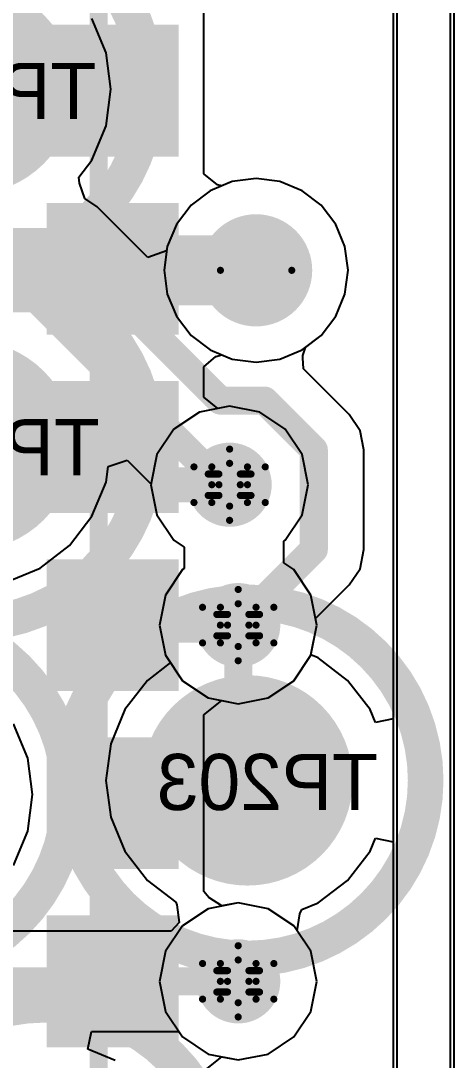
# Model space of a CAD drawing. Header units: millimetres. Extents: x 5 to 399, y 5 to 287.
# Drawn here: x 241.65 to 244.74, y 151.35 to 158.76 of the extents above; entities that cross this region are included whole.
import ezdxf

# ---------------------------------------------------------------- set-up
doc = ezdxf.new("R2010")
doc.units = ezdxf.units.MM
for name, color, linetype in [('BottomLayer', 5, 'Continuous'), ('BottomOverlay', 54, 'Continuous'), ('BottomPaste', 16, 'Continuous'), ('BottomSolder', 6, 'Continuous'), ('DrillDrawing', 1, 'Continuous'), ('DrillGuide', 244, 'Continuous'), ('MidLayer1', 16, 'Continuous'), ('MidLayer2', 76, 'Continuous'), ('MultiLayer', 9, 'Continuous'), ('TopLayer', 1, 'Continuous'), ('TopOverlay', 2, 'Continuous'), ('TopPaste', 8, 'Continuous'), ('TopSolder', 216, 'Continuous'), ('ViaHoleLayer', 16, 'Continuous')]:
    doc.layers.add(name, color=color, linetype=linetype)

# ---------------------------------------------------------------- blocks, each defined once
blk = doc.blocks.new('TP1_5MM_B_2')
at = {"layer": 'BottomLayer', "const_width": 0.75}
blk.add_lwpolyline([(-0.375, 0, 1), (0.375, 0, 1)], format="xyb", close=True, dxfattribs=at)
at = {"layer": 'BottomOverlay'}
for points, const_width in [([(1.27, 0, 1), (-1.27, 0, 1)], 0.254), ([(-1.3335, 0, 1), (-1.2065, 0, 1)], 0.127), ([(1.2065, 0, 1), (1.3335, 0, 1)], 0.127)]:
    blk.add_lwpolyline(points, format="xyb", close=True, dxfattribs=dict(at, const_width=const_width))
at = {"layer": 'BottomPaste', "const_width": 0.75}
blk.add_lwpolyline([(-0.375, 0, 1), (0.375, 0, 1)], format="xyb", close=True, dxfattribs=at)
at = {"layer": 'BottomSolder', "const_width": 0.75}
blk.add_lwpolyline([(-0.375, 0, 1), (0.375, 0, 1)], format="xyb", close=True, dxfattribs=at)
blk = doc.blocks.new('TP1_5MM_B_160')
at = {"layer": 'BottomLayer', "const_width": 0.75}
blk.add_lwpolyline([(-0.375, 0, 1), (0.375, 0, 1)], format="xyb", close=True, dxfattribs=at)
at = {"layer": 'BottomOverlay'}
for points, const_width in [([(1.27, 0, 1), (-1.27, 0, 1)], 0.254), ([(-1.3335, 0, 1), (-1.2065, 0, 1)], 0.127), ([(1.2065, 0, 1), (1.3335, 0, 1)], 0.127)]:
    blk.add_lwpolyline(points, format="xyb", close=True, dxfattribs=dict(at, const_width=const_width))
at = {"layer": 'BottomPaste', "const_width": 0.75}
blk.add_lwpolyline([(-0.375, 0, 1), (0.375, 0, 1)], format="xyb", close=True, dxfattribs=at)
at = {"layer": 'BottomSolder', "const_width": 0.75}
blk.add_lwpolyline([(-0.375, 0, 1), (0.375, 0, 1)], format="xyb", close=True, dxfattribs=at)
blk = doc.blocks.new('TP1_5MM_B_165')
at = {"layer": 'BottomLayer', "const_width": 0.75}
blk.add_lwpolyline([(-0.375, 0, 1), (0.375, 0, 1)], format="xyb", close=True, dxfattribs=at)
at = {"layer": 'BottomOverlay'}
for points, const_width in [([(1.27, 0, 1), (-1.27, 0, 1)], 0.254), ([(-1.3335, 0, 1), (-1.2065, 0, 1)], 0.127), ([(1.2065, 0, 1), (1.3335, 0, 1)], 0.127)]:
    blk.add_lwpolyline(points, format="xyb", close=True, dxfattribs=dict(at, const_width=const_width))
at = {"layer": 'BottomPaste', "const_width": 0.75}
blk.add_lwpolyline([(-0.375, 0, 1), (0.375, 0, 1)], format="xyb", close=True, dxfattribs=at)
at = {"layer": 'BottomSolder', "const_width": 0.75}
blk.add_lwpolyline([(-0.375, 0, 1), (0.375, 0, 1)], format="xyb", close=True, dxfattribs=at)
blk = doc.blocks.new('TP1_5MM_B_166')
at = {"layer": 'BottomLayer', "const_width": 0.75}
blk.add_lwpolyline([(-0.375, 0, 1), (0.375, 0, 1)], format="xyb", close=True, dxfattribs=at)
at = {"layer": 'BottomOverlay'}
for points, const_width in [([(1.27, 0, 1), (-1.27, 0, 1)], 0.254), ([(-1.3335, 0, 1), (-1.2065, 0, 1)], 0.127), ([(1.2065, 0, 1), (1.3335, 0, 1)], 0.127)]:
    blk.add_lwpolyline(points, format="xyb", close=True, dxfattribs=dict(at, const_width=const_width))
at = {"layer": 'BottomPaste', "const_width": 0.75}
blk.add_lwpolyline([(-0.375, 0, 1), (0.375, 0, 1)], format="xyb", close=True, dxfattribs=at)
at = {"layer": 'BottomSolder', "const_width": 0.75}
blk.add_lwpolyline([(-0.375, 0, 1), (0.375, 0, 1)], format="xyb", close=True, dxfattribs=at)
blk = doc.blocks.new('TP1_5MM_B_168')
at = {"layer": 'BottomLayer', "const_width": 0.75}
blk.add_lwpolyline([(-0.375, 0, 1), (0.375, 0, 1)], format="xyb", close=True, dxfattribs=at)
at = {"layer": 'BottomOverlay'}
for points, const_width in [([(1.27, 0, 1), (-1.27, 0, 1)], 0.254), ([(-1.3335, 0, 1), (-1.2065, 0, 1)], 0.127), ([(1.2065, 0, 1), (1.3335, 0, 1)], 0.127)]:
    blk.add_lwpolyline(points, format="xyb", close=True, dxfattribs=dict(at, const_width=const_width))
at = {"layer": 'BottomPaste', "const_width": 0.75}
blk.add_lwpolyline([(-0.375, 0, 1), (0.375, 0, 1)], format="xyb", close=True, dxfattribs=at)
at = {"layer": 'BottomSolder', "const_width": 0.75}
blk.add_lwpolyline([(-0.375, 0, 1), (0.375, 0, 1)], format="xyb", close=True, dxfattribs=at)
blk = doc.blocks.new('CON_SMD_50P_ERNI_154765_279')
at = {"layer": 'TopLayer'}
for points in [[(-0.87, 2.4), (-1.67, 2.4), (-0.87, 1.6), (-1.67, 1.6)], [(0.4, 2.4), (-0.4, 2.4), (0.4, 1.6), (-0.4, 1.6)], [(1.67, 2.4), (0.87, 2.4), (1.67, 1.6), (0.87, 1.6)], [(2.94, 2.4), (2.14, 2.4), (2.94, 1.6), (2.14, 1.6)], [(4.21, 2.4), (3.41, 2.4), (4.21, 1.6), (3.41, 1.6)], [(5.48, 2.4), (4.68, 2.4), (5.48, 1.6), (4.68, 1.6)]]:
    blk.add_solid(points, dxfattribs=at)
at = {"layer": 'TopOverlay', "const_width": 0.127}
for points in [[(-1.516, 2.1746, -0.414214), (-1.416, 2.2746)], [(-1.116, 2.2746, -0.414214), (-1.016, 2.1746)], [(-0.246, 2.1746, -0.414214), (-0.146, 2.2746)], [(0.154, 2.2746, -0.414214), (0.254, 2.1746)], [(1.024, 2.1746, -0.414214), (1.124, 2.2746)], [(1.424, 2.2746, -0.414214), (1.524, 2.1746)], [(2.294, 2.1746, -0.414214), (2.394, 2.2746)], [(2.694, 2.2746, -0.414214), (2.794, 2.1746)], [(3.564, 2.1746, -0.414214), (3.664, 2.2746)], [(3.964, 2.2746, -0.414214), (4.064, 2.1746)], [(4.834, 2.1746, -0.414214), (4.934, 2.2746)], [(5.234, 2.2746, -0.414214), (5.334, 2.1746)]]:
    blk.add_lwpolyline(points, format="xyb", dxfattribs=at)
for points in [[(-1.416, 2.2746), (-1.116, 2.2746)], [(-0.146, 2.2746), (0.154, 2.2746)], [(1.124, 2.2746), (1.424, 2.2746)], [(2.394, 2.2746), (2.694, 2.2746)], [(3.664, 2.2746), (3.964, 2.2746)], [(4.934, 2.2746), (5.234, 2.2746)], [(-1.516, 2.1746), (-1.516, 1.6619)], [(-1.016, 2.1746), (-1.016, 1.6619)], [(-0.246, 2.1746), (-0.246, 1.6619)], [(0.254, 2.1746), (0.254, 1.6619)], [(1.024, 2.1746), (1.024, 1.6619)], [(1.524, 2.1746), (1.524, 1.6619)], [(2.294, 2.1746), (2.294, 1.6619)], [(2.794, 2.1746), (2.794, 1.6619)], [(3.564, 2.1746), (3.564, 1.6619)], [(4.064, 2.1746), (4.064, 1.6619)], [(4.834, 2.1746), (4.834, 1.6619)], [(5.334, 2.1746), (5.334, 1.6619)], [(-8.5, 2.1), (17.1501, 2.1)], [(-1.516, 1.6619), (-1.516, 1.6135)], [(-1.016, 1.6619), (-1.016, 1.6135)], [(-0.246, 1.6619), (-0.246, 1.6135)], [(0.254, 1.6619), (0.254, 1.6135)], [(1.024, 1.6619), (1.024, 1.6135)], [(1.524, 1.6619), (1.524, 1.6135)], [(2.294, 1.6619), (2.294, 1.6135)], [(2.794, 1.6619), (2.794, 1.6135)], [(3.564, 1.6619), (3.564, 1.6135)], [(4.064, 1.6619), (4.064, 1.6135)], [(4.834, 1.6619), (4.834, 1.6135)], [(5.334, 1.6619), (5.334, 1.6135)], [(-1.516, 1.6135), (-1.016, 1.6135)], [(-0.246, 1.6135), (0.254, 1.6135)], [(1.024, 1.6135), (1.524, 1.6135)], [(2.294, 1.6135), (2.794, 1.6135)], [(3.564, 1.6135), (4.064, 1.6135)], [(4.834, 1.6135), (5.334, 1.6135)]]:
    blk.add_lwpolyline(points, dxfattribs=at)
at = {"layer": 'TopOverlay', "const_width": 0.0635}
for points in [[(-1.4477, 2.2746, 1), (-1.3842, 2.2746, 1)], [(-1.4478, 2.2746, 1), (-1.3843, 2.2746, 1)], [(-1.1477, 2.2746, 1), (-1.0842, 2.2746, 1)], [(-1.1477, 2.2746, 1), (-1.0842, 2.2746, 1)], [(-0.1777, 2.2746, 1), (-0.1142, 2.2746, 1)], [(-0.1778, 2.2746, 1), (-0.1143, 2.2746, 1)], [(0.1223, 2.2746, 1), (0.1858, 2.2746, 1)], [(0.1223, 2.2746, 1), (0.1858, 2.2746, 1)], [(1.0923, 2.2746, 1), (1.1558, 2.2746, 1)], [(1.0922, 2.2746, 1), (1.1557, 2.2746, 1)], [(1.3923, 2.2746, 1), (1.4558, 2.2746, 1)], [(1.3923, 2.2746, 1), (1.4558, 2.2746, 1)], [(2.3623, 2.2746, 1), (2.4258, 2.2746, 1)], [(2.3622, 2.2746, 1), (2.4257, 2.2746, 1)], [(2.6623, 2.2746, 1), (2.7258, 2.2746, 1)], [(2.6623, 2.2746, 1), (2.7258, 2.2746, 1)], [(3.6323, 2.2746, 1), (3.6958, 2.2746, 1)], [(3.6322, 2.2746, 1), (3.6957, 2.2746, 1)], [(3.9323, 2.2746, 1), (3.9958, 2.2746, 1)], [(3.9323, 2.2746, 1), (3.9958, 2.2746, 1)], [(4.9023, 2.2746, 1), (4.9658, 2.2746, 1)], [(4.9022, 2.2746, 1), (4.9657, 2.2746, 1)], [(5.2023, 2.2746, 1), (5.2658, 2.2746, 1)], [(5.2023, 2.2746, 1), (5.2658, 2.2746, 1)], [(-1.5478, 2.1746, 1), (-1.4843, 2.1746, 1)], [(-1.5478, 2.1746, 1), (-1.4843, 2.1746, 1)], [(-1.0477, 2.1746, 1), (-0.9842, 2.1746, 1)], [(-1.0477, 2.1746, 1), (-0.9842, 2.1746, 1)], [(-0.2778, 2.1746, 1), (-0.2143, 2.1746, 1)], [(-0.2778, 2.1746, 1), (-0.2143, 2.1746, 1)], [(0.2223, 2.1746, 1), (0.2857, 2.1746, 1)], [(0.2223, 2.1746, 1), (0.2857, 2.1746, 1)], [(0.9922, 2.1746, 1), (1.0557, 2.1746, 1)], [(0.9922, 2.1746, 1), (1.0557, 2.1746, 1)], [(1.4923, 2.1746, 1), (1.5557, 2.1746, 1)], [(1.4923, 2.1746, 1), (1.5557, 2.1746, 1)], [(2.2622, 2.1746, 1), (2.3257, 2.1746, 1)], [(2.2622, 2.1746, 1), (2.3257, 2.1746, 1)], [(2.7622, 2.1746, 1), (2.8258, 2.1746, 1)], [(2.7622, 2.1746, 1), (2.8258, 2.1746, 1)], [(3.5322, 2.1746, 1), (3.5957, 2.1746, 1)], [(3.5322, 2.1746, 1), (3.5957, 2.1746, 1)], [(4.0322, 2.1746, 1), (4.0957, 2.1746, 1)], [(4.0322, 2.1746, 1), (4.0957, 2.1746, 1)], [(4.8022, 2.1746, 1), (4.8657, 2.1746, 1)], [(4.8022, 2.1746, 1), (4.8657, 2.1746, 1)], [(5.3022, 2.1746, 1), (5.3657, 2.1746, 1)], [(5.3022, 2.1746, 1), (5.3657, 2.1746, 1)], [(-1.5478, 1.6619, 1), (-1.4843, 1.6619, 1)], [(-1.5478, 1.6619, 1), (-1.4843, 1.6619, 1)], [(-1.0477, 1.6619, 1), (-0.9842, 1.6619, 1)], [(-1.0477, 1.6619, 1), (-0.9842, 1.6619, 1)], [(-0.2778, 1.6619, 1), (-0.2143, 1.6619, 1)], [(-0.2778, 1.6619, 1), (-0.2143, 1.6619, 1)], [(0.2223, 1.6619, 1), (0.2857, 1.6619, 1)], [(0.2223, 1.6619, 1), (0.2857, 1.6619, 1)], [(0.9922, 1.6619, 1), (1.0557, 1.6619, 1)], [(0.9922, 1.6619, 1), (1.0557, 1.6619, 1)], [(1.4923, 1.6619, 1), (1.5557, 1.6619, 1)], [(1.4923, 1.6619, 1), (1.5557, 1.6619, 1)], [(2.2622, 1.6619, 1), (2.3257, 1.6619, 1)], [(2.2622, 1.6619, 1), (2.3257, 1.6619, 1)], [(2.7622, 1.6619, 1), (2.8258, 1.6619, 1)], [(2.7622, 1.6619, 1), (2.8258, 1.6619, 1)], [(3.5322, 1.6619, 1), (3.5957, 1.6619, 1)], [(3.5322, 1.6619, 1), (3.5957, 1.6619, 1)], [(4.0322, 1.6619, 1), (4.0957, 1.6619, 1)], [(4.0322, 1.6619, 1), (4.0957, 1.6619, 1)], [(4.8022, 1.6619, 1), (4.8657, 1.6619, 1)], [(4.8022, 1.6619, 1), (4.8657, 1.6619, 1)], [(5.3022, 1.6619, 1), (5.3657, 1.6619, 1)], [(5.3022, 1.6619, 1), (5.3657, 1.6619, 1)], [(-1.5478, 1.6135, 1), (-1.4843, 1.6135, 1)], [(-1.5478, 1.6135, 1), (-1.4843, 1.6135, 1)], [(-1.0477, 1.6135, 1), (-0.9842, 1.6135, 1)], [(-1.0477, 1.6135, 1), (-0.9842, 1.6135, 1)], [(-0.2778, 1.6135, 1), (-0.2143, 1.6135, 1)], [(-0.2778, 1.6135, 1), (-0.2143, 1.6135, 1)], [(0.2223, 1.6135, 1), (0.2857, 1.6135, 1)], [(0.2223, 1.6135, 1), (0.2857, 1.6135, 1)], [(0.9922, 1.6135, 1), (1.0557, 1.6135, 1)], [(0.9922, 1.6135, 1), (1.0557, 1.6135, 1)], [(1.4923, 1.6135, 1), (1.5557, 1.6135, 1)], [(1.4923, 1.6135, 1), (1.5557, 1.6135, 1)], [(2.2622, 1.6135, 1), (2.3257, 1.6135, 1)], [(2.2622, 1.6135, 1), (2.3257, 1.6135, 1)], [(2.7622, 1.6135, 1), (2.8258, 1.6135, 1)], [(2.7622, 1.6135, 1), (2.8258, 1.6135, 1)], [(3.5322, 1.6135, 1), (3.5957, 1.6135, 1)], [(3.5322, 1.6135, 1), (3.5957, 1.6135, 1)], [(4.0322, 1.6135, 1), (4.0957, 1.6135, 1)], [(4.0322, 1.6135, 1), (4.0957, 1.6135, 1)], [(4.8022, 1.6135, 1), (4.8657, 1.6135, 1)], [(4.8022, 1.6135, 1), (4.8657, 1.6135, 1)], [(5.3022, 1.6135, 1), (5.3657, 1.6135, 1)], [(5.3022, 1.6135, 1), (5.3657, 1.6135, 1)]]:
    blk.add_lwpolyline(points, format="xyb", close=True, dxfattribs=at)
at = {"layer": 'TopPaste'}
for points in [[(-0.87, 2.4), (-1.67, 2.4), (-0.87, 1.6), (-1.67, 1.6)], [(0.4, 2.4), (-0.4, 2.4), (0.4, 1.6), (-0.4, 1.6)], [(1.67, 2.4), (0.87, 2.4), (1.67, 1.6), (0.87, 1.6)], [(2.94, 2.4), (2.14, 2.4), (2.94, 1.6), (2.14, 1.6)], [(4.21, 2.4), (3.41, 2.4), (4.21, 1.6), (3.41, 1.6)], [(5.48, 2.4), (4.68, 2.4), (5.48, 1.6), (4.68, 1.6)]]:
    blk.add_solid(points, dxfattribs=at)
at = {"layer": 'TopSolder'}
for points in [[(-0.8, 2.47), (-1.74, 2.47), (-0.8, 1.53), (-1.74, 1.53)], [(0.47, 2.47), (-0.47, 2.47), (0.47, 1.53), (-0.47, 1.53)], [(1.74, 2.47), (0.8, 2.47), (1.74, 1.53), (0.8, 1.53)], [(3.01, 2.47), (2.07, 2.47), (3.01, 1.53), (2.07, 1.53)], [(4.28, 2.47), (3.34, 2.47), (4.28, 1.53), (3.34, 1.53)], [(5.55, 2.47), (4.61, 2.47), (5.55, 1.53), (4.61, 1.53)]]:
    blk.add_solid(points, dxfattribs=at)

msp = doc.modelspace()

# ---------------------------------------------------------------- linework, layer by layer
at = {"layer": 'BottomLayer'}
for p, q in [((244.7124, 149.1176), (244.7124, 169.6669)), ((244.3045, 169.5764), (244.3046, 153.7862)), ((242.2593, 158.5366), (242.1585, 158.7799)), ((242.2936, 158.2756), (242.2593, 158.5366)), ((242.2593, 158.0145), (242.2936, 158.2756)), ((242.1585, 157.7713), (242.2593, 158.0145)), ((242.0639, 157.6479), (242.1585, 157.7713)), ((242.0688, 157.6069), (242.0639, 157.6479)), ((243.3278, 157.6404), (243.1581, 157.6181)), ((243.4975, 157.6181), (243.3278, 157.6404)), ((242.1078, 157.4966), (242.0688, 157.6069)), ((243.1581, 157.6181), (243, 157.5526)), ((243.6556, 157.5526), (243.4975, 157.6181)), ((242.1955, 157.4379), (242.1078, 157.4966)), ((243, 157.5526), (242.8642, 157.4484)), ((243.7914, 157.4484), (243.6556, 157.5526)), ((242.5563, 157.0772), (242.1955, 157.4379)), ((242.8642, 157.4484), (242.76, 157.3126)), ((243.8956, 157.3126), (243.7914, 157.4484)), ((242.76, 157.3126), (242.6945, 157.1545)), ((243.9611, 157.1545), (243.8956, 157.3126)), ((242.6904, 157.1227), (242.5563, 157.0772)), ((242.6945, 157.1545), (242.6904, 157.1227)), ((243.9834, 156.9848), (243.9611, 157.1545)), ((243.9611, 156.8151), (243.9834, 156.9848)), ((243.8956, 156.657), (243.9611, 156.8151)), ((243.7914, 156.5212), (243.8956, 156.657)), ((243.6792, 156.4351), (243.7914, 156.5212)), ((243.6597, 156.3597), (243.6613, 156.3774)), ((243.6613, 156.3774), (243.6792, 156.4351)), ((243.6651, 156.2835), (243.6597, 156.3597)), ((243.9915, 155.9571), (243.6651, 156.2835)), ((244.0689, 155.8413), (243.9915, 155.9571)), ((244.0961, 155.7047), (244.0689, 155.8413)), ((244.0961, 154.994), (244.0961, 155.7047)), ((242.2593, 155.4745), (242.274, 155.5863)), ((242.274, 155.5863), (242.4081, 155.6319)), ((242.4081, 155.6319), (242.5793, 155.4606)), ((242.1585, 155.2313), (242.2593, 155.4745)), ((242.5793, 155.4606), (242.5784, 155.4562)), ((242.5784, 155.4562), (242.6211, 155.2416)), ((241.9982, 155.0224), (242.1585, 155.2313)), ((242.6211, 155.2416), (242.7427, 155.0597)), ((242.7427, 155.0597), (242.8146, 155.0116)), ((241.7893, 154.8621), (241.9982, 155.0224)), ((242.8146, 155.0116), (242.8146, 154.8589)), ((244.0689, 154.8574), (244.0961, 154.994)), ((241.546, 154.7613), (241.7893, 154.8621)), ((242.8039, 154.8517), (242.6823, 154.6698)), ((242.8146, 154.8589), (242.8039, 154.8517)), ((243.9915, 154.7417), (244.0689, 154.8574)), ((243.7519, 154.502), (243.9915, 154.7417)), ((242.6823, 154.6698), (242.6396, 154.4552)), ((242.6396, 154.4552), (242.6823, 154.2406)), ((243.7189, 154.2429), (243.7612, 154.4552)), ((243.7612, 154.4552), (243.7519, 154.502)), ((242.6823, 154.2406), (242.7177, 154.1876)), ((243.7705, 154.2215), (243.7189, 154.2429)), ((242.7177, 154.1876), (242.553, 154.0612)), ((243.9794, 154.0612), (243.7705, 154.2215)), ((242.553, 154.0612), (242.3927, 153.8523)), ((244.1397, 153.8523), (243.9794, 154.0612)), ((242.3927, 153.8523), (242.2919, 153.609)), ((244.1775, 153.7609), (244.1397, 153.8523)), ((244.3046, 153.7862), (244.1775, 153.7609)), ((241.7005, 153.5074), (241.5997, 153.7507)), ((242.2919, 153.609), (242.2576, 153.348)), ((241.7348, 153.2464), (241.7005, 153.5074)), ((242.2576, 153.348), (242.2919, 153.0869)), ((241.7005, 152.9853), (241.7348, 153.2464)), ((242.2919, 153.0869), (242.3927, 152.8437)), ((241.5997, 152.7421), (241.7005, 152.9853)), ((244.1397, 152.8437), (244.1775, 152.9351)), ((244.1775, 152.9351), (244.3046, 152.9098)), ((244.3046, 152.9098), (244.3046, 149.6914)), ((242.3927, 152.8437), (242.553, 152.6348)), ((243.9794, 152.6348), (244.1397, 152.8437)), ((242.553, 152.6348), (242.7551, 152.4797)), ((243.7705, 152.4745), (243.9794, 152.6348)), ((242.7551, 152.4797), (242.7638, 152.4599)), ((242.7638, 152.4599), (242.7798, 152.3357)), ((243.6541, 152.4263), (243.7705, 152.4745)), ((243.6213, 152.2752), (243.6397, 152.3974)), ((243.6397, 152.3974), (243.6541, 152.4263)), ((242.7798, 152.3357), (242.7223, 152.2721)), ((242.7223, 152.2721), (241.3075, 152.2721)), ((243.7185, 152.1298), (243.6213, 152.2752)), ((243.7612, 151.9152), (243.7185, 152.1298)), ((243.7185, 151.7006), (243.7612, 151.9152)), ((243.5969, 151.5187), (243.7185, 151.7006)), ((242.1295, 151.4313), (242.1547, 151.5583)), ((242.1547, 151.5583), (242.7774, 151.5583)), ((242.7774, 151.5583), (242.8039, 151.5187)), ((242.8039, 151.5187), (242.9858, 151.3971)), ((243.415, 151.3971), (243.5969, 151.5187)), ((242.3227, 151.3513), (242.1295, 151.4313)), ((242.9858, 151.3971), (243.2004, 151.3544)), ((243.2004, 151.3544), (243.415, 151.3971))]:
    msp.add_line(p, q, dxfattribs=at)
for points, const_width in [([(243.1278, 156.9848, 1), (243.5278, 156.9848, 1)], 0.4), ([(241.8932, 157.1856, 1), (241.9932, 157.1856, 1)], 0.1), ([(241.8932, 157.1856, 1), (241.9932, 157.1856, 1)], 0.1), ([(241.709, 156.7856, 1), (241.809, 156.7856, 1)], 0.1), ([(241.709, 156.7856, 1), (241.809, 156.7856, 1)], 0.1), ([(243.0226, 156.0562, 1), (243.1226, 156.0562, 1)], 0.1), ([(243.0226, 156.0562, 1), (243.1226, 156.0562, 1)], 0.1), ([(243.3377, 156.0562, 1), (243.4377, 156.0562, 1)], 0.1), ([(243.3377, 156.0562, 1), (243.4377, 156.0562, 1)], 0.1), ([(243.6892, 155.7047, 1), (243.7892, 155.7047, 1)], 0.1), ([(243.6892, 155.7047, 1), (243.7892, 155.7047, 1)], 0.1), ([(242.9892, 155.4562, 1), (243.2892, 155.4562, 1)], 0.3), ([(243.0384, 155.4562, 1), (243.1384, 155.4562, 1)], 0.1), ([(243.0384, 155.4562, 1), (243.1384, 155.4562, 1)], 0.1), ([(243.0892, 155.4562, 1), (243.1892, 155.4562, 1)], 0.1), ([(243.6892, 154.994, 1), (243.7892, 154.994, 1)], 0.1), ([(243.6892, 154.994, 1), (243.7892, 154.994, 1)], 0.1), ([(243.0504, 154.4552, 1), (243.3504, 154.4552, 1)], 0.3), ([(243.1504, 154.4552, 1), (243.2504, 154.4552, 1)], 0.1), ([(243.1504, 154.4552, 1), (243.2504, 154.4552, 1)], 0.1), ([(243.1504, 153.348, 1), (243.2504, 153.348, 1)], 0.1), ([(243.0504, 151.9152, 1), (243.3504, 151.9152, 1)], 0.3), ([(243.1504, 151.9152, 1), (243.2504, 151.9152, 1)], 0.1)]:
    msp.add_lwpolyline(points, format="xyb", close=True, dxfattribs=dict(at, const_width=const_width))
at = {"layer": 'BottomLayer', "const_width": 0.2}
for points in [[(240.1536, 157.1856), (241.9432, 157.1856)], [(241.9432, 157.1856), (243.0726, 156.0562)], [(240.3284, 156.7856), (241.759, 156.7856)], [(241.759, 156.7856), (243.0884, 155.4562)], [(243.0726, 156.0562), (243.3877, 156.0562)], [(243.3877, 156.0562), (243.7392, 155.7047)], [(243.7392, 154.994), (243.7392, 155.7047)], [(243.0884, 155.4562), (243.1392, 155.4562)], [(243.2004, 154.4552), (243.7392, 154.994)], [(243.2004, 153.348), (243.2004, 154.4552)], [(240.4408, 151.9152), (243.2004, 151.9152)]]:
    msp.add_lwpolyline(points, dxfattribs=at)
at = {"layer": 'DrillDrawing'}
for points, const_width in [([(243.5818, 156.9848, 1), (243.0738, 156.9848, 1)], 0.0508), ([(243.0611, 156.9848, 1), (243.0865, 156.9848, 1)], 0.0254), ([(243.5691, 156.9848, 1), (243.5945, 156.9848, 1)], 0.0254), ([(243.1265, 155.7102, 1), (243.1519, 155.7102, 1)], 0.0254), ([(243.1265, 155.7102, 1), (243.1519, 155.7102, 1)], 0.0254), ([(242.8725, 155.5832, 1), (242.8979, 155.5832, 1)], 0.0254), ([(242.8725, 155.5832, 1), (242.8979, 155.5832, 1)], 0.0254), ([(242.9995, 155.5832, 1), (243.0249, 155.5832, 1)], 0.0254), ([(242.9995, 155.5832, 1), (243.0249, 155.5832, 1)], 0.0254), ([(243.1265, 155.6086, 1), (243.1519, 155.6086, 1)], 0.0254), ([(243.1265, 155.6086, 1), (243.1519, 155.6086, 1)], 0.0254), ([(243.2535, 155.5832, 1), (243.2789, 155.5832, 1)], 0.0254), ([(243.2535, 155.5832, 1), (243.2789, 155.5832, 1)], 0.0254), ([(243.3805, 155.5832, 1), (243.4059, 155.5832, 1)], 0.0254), ([(243.3805, 155.5832, 1), (243.4059, 155.5832, 1)], 0.0254), ([(242.9741, 155.5324, 1), (242.9995, 155.5324, 1)], 0.0254), ([(242.9741, 155.5324, 1), (242.9995, 155.5324, 1)], 0.0254), ([(243.0503, 155.5324, 1), (243.0757, 155.5324, 1)], 0.0254), ([(243.0503, 155.5324, 1), (243.0757, 155.5324, 1)], 0.0254), ([(243.2027, 155.5324, 1), (243.2281, 155.5324, 1)], 0.0254), ([(243.2027, 155.5324, 1), (243.2281, 155.5324, 1)], 0.0254), ([(243.2789, 155.5324, 1), (243.3043, 155.5324, 1)], 0.0254), ([(243.2789, 155.5324, 1), (243.3043, 155.5324, 1)], 0.0254), ([(242.9995, 155.4562, 1), (243.0249, 155.4562, 1)], 0.0254), ([(242.9995, 155.4562, 1), (243.0249, 155.4562, 1)], 0.0254), ([(243.0503, 155.4562, 1), (243.0757, 155.4562, 1)], 0.0254), ([(243.0503, 155.4562, 1), (243.0757, 155.4562, 1)], 0.0254), ([(243.2027, 155.4562, 1), (243.2281, 155.4562, 1)], 0.0254), ([(243.2027, 155.4562, 1), (243.2281, 155.4562, 1)], 0.0254), ([(243.2535, 155.4562, 1), (243.2789, 155.4562, 1)], 0.0254), ([(243.2535, 155.4562, 1), (243.2789, 155.4562, 1)], 0.0254), ([(242.8725, 155.3292, 1), (242.8979, 155.3292, 1)], 0.0254), ([(242.8725, 155.3292, 1), (242.8979, 155.3292, 1)], 0.0254), ([(242.9741, 155.38, 1), (242.9995, 155.38, 1)], 0.0254), ([(242.9741, 155.38, 1), (242.9995, 155.38, 1)], 0.0254), ([(242.9995, 155.3292, 1), (243.0249, 155.3292, 1)], 0.0254), ([(242.9995, 155.3292, 1), (243.0249, 155.3292, 1)], 0.0254), ([(243.0503, 155.38, 1), (243.0757, 155.38, 1)], 0.0254), ([(243.0503, 155.38, 1), (243.0757, 155.38, 1)], 0.0254), ([(243.2027, 155.38, 1), (243.2281, 155.38, 1)], 0.0254), ([(243.2027, 155.38, 1), (243.2281, 155.38, 1)], 0.0254), ([(243.2535, 155.3292, 1), (243.2789, 155.3292, 1)], 0.0254), ([(243.2535, 155.3292, 1), (243.2789, 155.3292, 1)], 0.0254), ([(243.2789, 155.38, 1), (243.3043, 155.38, 1)], 0.0254), ([(243.2789, 155.38, 1), (243.3043, 155.38, 1)], 0.0254), ([(243.3805, 155.3292, 1), (243.4059, 155.3292, 1)], 0.0254), ([(243.3805, 155.3292, 1), (243.4059, 155.3292, 1)], 0.0254), ([(243.1265, 155.3038, 1), (243.1519, 155.3038, 1)], 0.0254), ([(243.1265, 155.3038, 1), (243.1519, 155.3038, 1)], 0.0254), ([(243.1265, 155.2022, 1), (243.1519, 155.2022, 1)], 0.0254), ([(243.1265, 155.2022, 1), (243.1519, 155.2022, 1)], 0.0254), ([(243.1877, 154.7092, 1), (243.2131, 154.7092, 1)], 0.0254), ([(243.1877, 154.7092, 1), (243.2131, 154.7092, 1)], 0.0254), ([(242.9337, 154.5822, 1), (242.9591, 154.5822, 1)], 0.0254), ([(242.9337, 154.5822, 1), (242.9591, 154.5822, 1)], 0.0254), ([(243.0607, 154.5822, 1), (243.0861, 154.5822, 1)], 0.0254), ([(243.0607, 154.5822, 1), (243.0861, 154.5822, 1)], 0.0254), ([(243.1877, 154.6076, 1), (243.2131, 154.6076, 1)], 0.0254), ([(243.1877, 154.6076, 1), (243.2131, 154.6076, 1)], 0.0254), ([(243.3147, 154.5822, 1), (243.3401, 154.5822, 1)], 0.0254), ([(243.3147, 154.5822, 1), (243.3401, 154.5822, 1)], 0.0254), ([(243.4417, 154.5822, 1), (243.4671, 154.5822, 1)], 0.0254), ([(243.4417, 154.5822, 1), (243.4671, 154.5822, 1)], 0.0254), ([(243.0353, 154.5314, 1), (243.0607, 154.5314, 1)], 0.0254), ([(243.0353, 154.5314, 1), (243.0607, 154.5314, 1)], 0.0254), ([(243.1115, 154.5314, 1), (243.1369, 154.5314, 1)], 0.0254), ([(243.1115, 154.5314, 1), (243.1369, 154.5314, 1)], 0.0254), ([(243.2639, 154.5314, 1), (243.2893, 154.5314, 1)], 0.0254), ([(243.2639, 154.5314, 1), (243.2893, 154.5314, 1)], 0.0254), ([(243.3401, 154.5314, 1), (243.3655, 154.5314, 1)], 0.0254), ([(243.3401, 154.5314, 1), (243.3655, 154.5314, 1)], 0.0254), ([(243.0607, 154.4552, 1), (243.0861, 154.4552, 1)], 0.0254), ([(243.0607, 154.4552, 1), (243.0861, 154.4552, 1)], 0.0254), ([(243.1115, 154.4552, 1), (243.1369, 154.4552, 1)], 0.0254), ([(243.1115, 154.4552, 1), (243.1369, 154.4552, 1)], 0.0254), ([(243.2639, 154.4552, 1), (243.2893, 154.4552, 1)], 0.0254), ([(243.2639, 154.4552, 1), (243.2893, 154.4552, 1)], 0.0254), ([(243.3147, 154.4552, 1), (243.3401, 154.4552, 1)], 0.0254), ([(243.3147, 154.4552, 1), (243.3401, 154.4552, 1)], 0.0254), ([(243.0353, 154.379, 1), (243.0607, 154.379, 1)], 0.0254), ([(243.0353, 154.379, 1), (243.0607, 154.379, 1)], 0.0254), ([(243.1115, 154.379, 1), (243.1369, 154.379, 1)], 0.0254), ([(243.1115, 154.379, 1), (243.1369, 154.379, 1)], 0.0254), ([(243.2639, 154.379, 1), (243.2893, 154.379, 1)], 0.0254), ([(243.2639, 154.379, 1), (243.2893, 154.379, 1)], 0.0254), ([(243.3401, 154.379, 1), (243.3655, 154.379, 1)], 0.0254), ([(243.3401, 154.379, 1), (243.3655, 154.379, 1)], 0.0254), ([(242.9337, 154.3282, 1), (242.9591, 154.3282, 1)], 0.0254), ([(242.9337, 154.3282, 1), (242.9591, 154.3282, 1)], 0.0254), ([(243.0607, 154.3282, 1), (243.0861, 154.3282, 1)], 0.0254), ([(243.0607, 154.3282, 1), (243.0861, 154.3282, 1)], 0.0254), ([(243.1877, 154.3028, 1), (243.2131, 154.3028, 1)], 0.0254), ([(243.1877, 154.3028, 1), (243.2131, 154.3028, 1)], 0.0254), ([(243.3147, 154.3282, 1), (243.3401, 154.3282, 1)], 0.0254), ([(243.3147, 154.3282, 1), (243.3401, 154.3282, 1)], 0.0254), ([(243.4417, 154.3282, 1), (243.4671, 154.3282, 1)], 0.0254), ([(243.4417, 154.3282, 1), (243.4671, 154.3282, 1)], 0.0254), ([(243.1877, 154.2012, 1), (243.2131, 154.2012, 1)], 0.0254), ([(243.1877, 154.2012, 1), (243.2131, 154.2012, 1)], 0.0254), ([(243.1877, 152.1692, 1), (243.2131, 152.1692, 1)], 0.0254), ([(243.1877, 152.1692, 1), (243.2131, 152.1692, 1)], 0.0254), ([(243.1877, 152.0676, 1), (243.2131, 152.0676, 1)], 0.0254), ([(243.1877, 152.0676, 1), (243.2131, 152.0676, 1)], 0.0254), ([(242.9337, 152.0422, 1), (242.9591, 152.0422, 1)], 0.0254), ([(242.9337, 152.0422, 1), (242.9591, 152.0422, 1)], 0.0254), ([(243.0353, 151.9914, 1), (243.0607, 151.9914, 1)], 0.0254), ([(243.0353, 151.9914, 1), (243.0607, 151.9914, 1)], 0.0254), ([(243.0607, 152.0422, 1), (243.0861, 152.0422, 1)], 0.0254), ([(243.0607, 152.0422, 1), (243.0861, 152.0422, 1)], 0.0254), ([(243.1115, 151.9914, 1), (243.1369, 151.9914, 1)], 0.0254), ([(243.1115, 151.9914, 1), (243.1369, 151.9914, 1)], 0.0254), ([(243.2639, 151.9914, 1), (243.2893, 151.9914, 1)], 0.0254), ([(243.2639, 151.9914, 1), (243.2893, 151.9914, 1)], 0.0254), ([(243.3147, 152.0422, 1), (243.3401, 152.0422, 1)], 0.0254), ([(243.3147, 152.0422, 1), (243.3401, 152.0422, 1)], 0.0254), ([(243.3401, 151.9914, 1), (243.3655, 151.9914, 1)], 0.0254), ([(243.3401, 151.9914, 1), (243.3655, 151.9914, 1)], 0.0254), ([(243.4417, 152.0422, 1), (243.4671, 152.0422, 1)], 0.0254), ([(243.4417, 152.0422, 1), (243.4671, 152.0422, 1)], 0.0254), ([(243.0607, 151.9152, 1), (243.0861, 151.9152, 1)], 0.0254), ([(243.0607, 151.9152, 1), (243.0861, 151.9152, 1)], 0.0254), ([(243.1115, 151.9152, 1), (243.1369, 151.9152, 1)], 0.0254), ([(243.1115, 151.9152, 1), (243.1369, 151.9152, 1)], 0.0254), ([(243.2639, 151.9152, 1), (243.2893, 151.9152, 1)], 0.0254), ([(243.2639, 151.9152, 1), (243.2893, 151.9152, 1)], 0.0254), ([(243.3147, 151.9152, 1), (243.3401, 151.9152, 1)], 0.0254), ([(243.3147, 151.9152, 1), (243.3401, 151.9152, 1)], 0.0254), ([(243.0353, 151.839, 1), (243.0607, 151.839, 1)], 0.0254), ([(243.0353, 151.839, 1), (243.0607, 151.839, 1)], 0.0254), ([(243.1115, 151.839, 1), (243.1369, 151.839, 1)], 0.0254), ([(243.1115, 151.839, 1), (243.1369, 151.839, 1)], 0.0254), ([(243.2639, 151.839, 1), (243.2893, 151.839, 1)], 0.0254), ([(243.2639, 151.839, 1), (243.2893, 151.839, 1)], 0.0254), ([(243.3401, 151.839, 1), (243.3655, 151.839, 1)], 0.0254), ([(243.3401, 151.839, 1), (243.3655, 151.839, 1)], 0.0254), ([(242.9337, 151.7882, 1), (242.9591, 151.7882, 1)], 0.0254), ([(242.9337, 151.7882, 1), (242.9591, 151.7882, 1)], 0.0254), ([(243.0607, 151.7882, 1), (243.0861, 151.7882, 1)], 0.0254), ([(243.0607, 151.7882, 1), (243.0861, 151.7882, 1)], 0.0254), ([(243.1877, 151.7628, 1), (243.2131, 151.7628, 1)], 0.0254), ([(243.1877, 151.7628, 1), (243.2131, 151.7628, 1)], 0.0254), ([(243.3147, 151.7882, 1), (243.3401, 151.7882, 1)], 0.0254), ([(243.3147, 151.7882, 1), (243.3401, 151.7882, 1)], 0.0254), ([(243.4417, 151.7882, 1), (243.4671, 151.7882, 1)], 0.0254), ([(243.4417, 151.7882, 1), (243.4671, 151.7882, 1)], 0.0254), ([(243.1877, 151.6612, 1), (243.2131, 151.6612, 1)], 0.0254), ([(243.1877, 151.6612, 1), (243.2131, 151.6612, 1)], 0.0254)]:
    msp.add_lwpolyline(points, format="xyb", close=True, dxfattribs=dict(at, const_width=const_width))
at = {"layer": 'DrillDrawing', "const_width": 0.0508}
for points in [[(243.0122, 155.5832), (243.1392, 155.7102)], [(243.1392, 155.7102), (243.2662, 155.5832)], [(242.8852, 155.5832), (243.0122, 155.4562)], [(242.8852, 155.5832), (243.0122, 155.5832)], [(243.063, 155.5324), (243.1392, 155.6086)], [(243.1392, 155.6086), (243.2154, 155.5324)], [(243.2662, 155.5832), (243.3932, 155.5832)], [(243.2662, 155.4562), (243.3932, 155.5832)], [(242.9868, 155.5324), (243.063, 155.4562)], [(242.9868, 155.5324), (243.063, 155.5324)], [(243.2154, 155.5324), (243.2916, 155.5324)], [(243.2154, 155.4562), (243.2916, 155.5324)], [(242.8852, 155.3292), (243.0122, 155.4562)], [(242.9868, 155.38), (243.063, 155.4562)], [(243.2154, 155.4562), (243.2916, 155.38)], [(243.2662, 155.4562), (243.3932, 155.3292)], [(242.8852, 155.3292), (243.0122, 155.3292)], [(242.9868, 155.38), (243.063, 155.38)], [(243.0122, 155.3292), (243.1392, 155.2022)], [(243.063, 155.38), (243.1392, 155.3038)], [(243.1392, 155.3038), (243.2154, 155.38)], [(243.1392, 155.2022), (243.2662, 155.3292)], [(243.2154, 155.38), (243.2916, 155.38)], [(243.2662, 155.3292), (243.3932, 155.3292)], [(243.0734, 154.5822), (243.2004, 154.7092)], [(243.2004, 154.7092), (243.3274, 154.5822)], [(242.9464, 154.5822), (243.0734, 154.4552)], [(242.9464, 154.5822), (243.0734, 154.5822)], [(243.1242, 154.5314), (243.2004, 154.6076)], [(243.2004, 154.6076), (243.2766, 154.5314)], [(243.3274, 154.5822), (243.4544, 154.5822)], [(243.3274, 154.4552), (243.4544, 154.5822)], [(243.048, 154.5314), (243.1242, 154.4552)], [(243.048, 154.5314), (243.1242, 154.5314)], [(243.2766, 154.5314), (243.3528, 154.5314)], [(243.2766, 154.4552), (243.3528, 154.5314)], [(242.9464, 154.3282), (243.0734, 154.4552)], [(243.048, 154.379), (243.1242, 154.4552)], [(243.2766, 154.4552), (243.3528, 154.379)], [(243.3274, 154.4552), (243.4544, 154.3282)], [(243.048, 154.379), (243.1242, 154.379)], [(243.1242, 154.379), (243.2004, 154.3028)], [(243.2004, 154.3028), (243.2766, 154.379)], [(243.2766, 154.379), (243.3528, 154.379)], [(242.9464, 154.3282), (243.0734, 154.3282)], [(243.0734, 154.3282), (243.2004, 154.2012)], [(243.2004, 154.2012), (243.3274, 154.3282)], [(243.3274, 154.3282), (243.4544, 154.3282)], [(243.0734, 152.0422), (243.2004, 152.1692)], [(243.2004, 152.1692), (243.3274, 152.0422)], [(243.1242, 151.9914), (243.2004, 152.0676)], [(243.2004, 152.0676), (243.2766, 151.9914)], [(242.9464, 152.0422), (243.0734, 151.9152)], [(242.9464, 152.0422), (243.0734, 152.0422)], [(243.048, 151.9914), (243.1242, 151.9152)], [(243.048, 151.9914), (243.1242, 151.9914)], [(243.2766, 151.9914), (243.3528, 151.9914)], [(243.2766, 151.9152), (243.3528, 151.9914)], [(243.3274, 152.0422), (243.4544, 152.0422)], [(243.3274, 151.9152), (243.4544, 152.0422)], [(242.9464, 151.7882), (243.0734, 151.9152)], [(243.048, 151.839), (243.1242, 151.9152)], [(243.2766, 151.9152), (243.3528, 151.839)], [(243.3274, 151.9152), (243.4544, 151.7882)], [(243.048, 151.839), (243.1242, 151.839)], [(243.1242, 151.839), (243.2004, 151.7628)], [(243.2004, 151.7628), (243.2766, 151.839)], [(243.2766, 151.839), (243.3528, 151.839)], [(242.9464, 151.7882), (243.0734, 151.7882)], [(243.0734, 151.7882), (243.2004, 151.6612)], [(243.2004, 151.6612), (243.3274, 151.7882)], [(243.3274, 151.7882), (243.4544, 151.7882)]]:
    msp.add_lwpolyline(points, dxfattribs=at)
at = {"layer": 'DrillGuide'}
for points, const_width in [([(243.2278, 156.9848, 1), (243.4278, 156.9848, 1)], 0.2), ([(243.0767, 155.4562, 1), (243.2017, 155.4562, 1)], 0.125), ([(243.1379, 154.4552, 1), (243.2629, 154.4552, 1)], 0.125), ([(243.1379, 151.9152, 1), (243.2629, 151.9152, 1)], 0.125)]:
    msp.add_lwpolyline(points, format="xyb", close=True, dxfattribs=dict(at, const_width=const_width))
at = {"layer": 'MidLayer1'}
for p, q in [((244.7124, 148.3618), (244.7124, 169.6669)), ((244.3046, 166.3528), (244.3046, 148.3618)), ((243.1392, 156.017), (242.9246, 155.9743)), ((243.3538, 155.9743), (243.1392, 156.017)), ((242.9246, 155.9743), (242.7427, 155.8527)), ((243.5357, 155.8527), (243.3538, 155.9743)), ((242.7427, 155.8527), (242.6211, 155.6708)), ((243.6573, 155.6708), (243.5357, 155.8527)), ((242.6211, 155.6708), (242.5784, 155.4562)), ((243.7, 155.4562), (243.6573, 155.6708)), ((242.5784, 155.4562), (242.6211, 155.2416)), ((243.6573, 155.2416), (243.7, 155.4562)), ((242.6211, 155.2416), (242.7427, 155.0597)), ((243.5357, 155.0597), (243.6573, 155.2416)), ((242.7427, 155.0597), (242.8146, 155.0116)), ((243.525, 155.0525), (243.5357, 155.0597)), ((243.525, 154.8998), (243.525, 155.0525)), ((242.8146, 155.0116), (242.8146, 154.8589)), ((243.5969, 154.8517), (243.525, 154.8998)), ((242.8039, 154.8517), (242.6823, 154.6698)), ((242.8146, 154.8589), (242.8039, 154.8517)), ((243.7185, 154.6698), (243.5969, 154.8517)), ((242.6823, 154.6698), (242.6396, 154.4552)), ((243.7612, 154.4552), (243.7185, 154.6698)), ((242.6396, 154.4552), (242.6823, 154.2406)), ((243.7185, 154.2406), (243.7612, 154.4552)), ((242.6823, 154.2406), (242.8039, 154.0587)), ((243.5969, 154.0587), (243.7185, 154.2406)), ((242.8039, 154.0587), (242.9858, 153.9371)), ((243.415, 153.9371), (243.5969, 154.0587)), ((242.9858, 153.9371), (243.2004, 153.8944)), ((243.2004, 153.8944), (243.415, 153.9371)), ((243.2004, 152.476), (242.9858, 152.4333)), ((243.415, 152.4333), (243.2004, 152.476)), ((242.9858, 152.4333), (242.8039, 152.3117)), ((243.5969, 152.3117), (243.415, 152.4333)), ((242.8039, 152.3117), (242.6823, 152.1298)), ((243.7185, 152.1298), (243.5969, 152.3117)), ((242.6823, 152.1298), (242.6396, 151.9152)), ((243.7612, 151.9152), (243.7185, 152.1298)), ((242.6396, 151.9152), (242.6823, 151.7006)), ((243.7185, 151.7006), (243.7612, 151.9152)), ((242.6823, 151.7006), (242.8039, 151.5187)), ((243.5969, 151.5187), (243.7185, 151.7006)), ((242.8039, 151.5187), (242.9858, 151.3971)), ((243.415, 151.3971), (243.5969, 151.5187)), ((242.9858, 151.3971), (243.2004, 151.3544)), ((243.2004, 151.3544), (243.415, 151.3971))]:
    msp.add_line(p, q, dxfattribs=at)
for points, const_width in [([(243.1278, 156.9848, 1), (243.5278, 156.9848, 1)], 0.4), ([(242.9892, 155.4562, 1), (243.2892, 155.4562, 1)], 0.3), ([(243.0504, 154.4552, 1), (243.3504, 154.4552, 1)], 0.3), ([(243.0504, 151.9152, 1), (243.3504, 151.9152, 1)], 0.3)]:
    msp.add_lwpolyline(points, format="xyb", close=True, dxfattribs=dict(at, const_width=const_width))
at = {"layer": 'MidLayer2'}
for p, q in [((244.7124, 148.3618), (244.7124, 169.6669)), ((244.3046, 169.5764), (244.3046, 148.3618)), ((243.3278, 157.6404), (243.1581, 157.6181)), ((243.4975, 157.6181), (243.3278, 157.6404)), ((243.1581, 157.6181), (243, 157.5526)), ((243.6556, 157.5526), (243.4975, 157.6181)), ((243, 157.5526), (242.8642, 157.4484)), ((243.7914, 157.4484), (243.6556, 157.5526)), ((242.8642, 157.4484), (242.76, 157.3126)), ((243.8956, 157.3126), (243.7914, 157.4484)), ((242.76, 157.3126), (242.6945, 157.1545)), ((243.9611, 157.1545), (243.8956, 157.3126)), ((242.6945, 157.1545), (242.6722, 156.9848)), ((243.9834, 156.9848), (243.9611, 157.1545)), ((242.6722, 156.9848), (242.6945, 156.8151)), ((243.9611, 156.8151), (243.9834, 156.9848)), ((242.6945, 156.8151), (242.76, 156.657)), ((243.8956, 156.657), (243.9611, 156.8151)), ((242.76, 156.657), (242.8642, 156.5212)), ((243.7914, 156.5212), (243.8956, 156.657)), ((242.8642, 156.5212), (243, 156.417)), ((243.6556, 156.417), (243.7914, 156.5212)), ((243, 156.417), (243.1581, 156.3515)), ((243.4975, 156.3515), (243.6556, 156.417)), ((243.1581, 156.3515), (243.3278, 156.3292)), ((243.3278, 156.3292), (243.4975, 156.3515)), ((243.1392, 156.017), (242.9246, 155.9743)), ((243.3538, 155.9743), (243.1392, 156.017)), ((242.9246, 155.9743), (242.7427, 155.8527)), ((243.5357, 155.8527), (243.3538, 155.9743)), ((242.7427, 155.8527), (242.6211, 155.6708)), ((243.6573, 155.6708), (243.5357, 155.8527)), ((242.6211, 155.6708), (242.5784, 155.4562)), ((243.7, 155.4562), (243.6573, 155.6708)), ((242.5784, 155.4562), (242.6211, 155.2416)), ((243.6573, 155.2416), (243.7, 155.4562)), ((242.6211, 155.2416), (242.7427, 155.0597)), ((243.5357, 155.0597), (243.6573, 155.2416)), ((242.7427, 155.0597), (242.8146, 155.0116)), ((243.525, 155.0525), (243.5357, 155.0597)), ((243.525, 154.8998), (243.525, 155.0525)), ((242.8146, 155.0116), (242.8146, 154.8589)), ((243.5969, 154.8517), (243.525, 154.8998)), ((242.8039, 154.8517), (242.6823, 154.6698)), ((242.8146, 154.8589), (242.8039, 154.8517)), ((243.7185, 154.6698), (243.5969, 154.8517)), ((242.6823, 154.6698), (242.6396, 154.4552)), ((243.7612, 154.4552), (243.7185, 154.6698)), ((242.6396, 154.4552), (242.6823, 154.2406)), ((243.7185, 154.2406), (243.7612, 154.4552)), ((242.6823, 154.2406), (242.8039, 154.0587)), ((243.5969, 154.0587), (243.7185, 154.2406)), ((242.8039, 154.0587), (242.9858, 153.9371)), ((243.415, 153.9371), (243.5969, 154.0587)), ((242.9858, 153.9371), (243.2004, 153.8944)), ((243.2004, 153.8944), (243.415, 153.9371)), ((243.2004, 152.476), (242.9858, 152.4333)), ((243.415, 152.4333), (243.2004, 152.476)), ((242.9858, 152.4333), (242.8039, 152.3117)), ((243.5969, 152.3117), (243.415, 152.4333)), ((242.8039, 152.3117), (242.6823, 152.1298)), ((243.7185, 152.1298), (243.5969, 152.3117)), ((242.6823, 152.1298), (242.6396, 151.9152)), ((243.7612, 151.9152), (243.7185, 152.1298)), ((242.6396, 151.9152), (242.6823, 151.7006)), ((243.7185, 151.7006), (243.7612, 151.9152)), ((242.6823, 151.7006), (242.8039, 151.5187)), ((243.5969, 151.5187), (243.7185, 151.7006)), ((242.8039, 151.5187), (242.9858, 151.3971)), ((243.415, 151.3971), (243.5969, 151.5187)), ((242.9858, 151.3971), (243.2004, 151.3544)), ((243.2004, 151.3544), (243.415, 151.3971))]:
    msp.add_line(p, q, dxfattribs=at)
for points, const_width in [([(243.1278, 156.9848, 1), (243.5278, 156.9848, 1)], 0.4), ([(242.9892, 155.4562, 1), (243.2892, 155.4562, 1)], 0.3), ([(243.0504, 154.4552, 1), (243.3504, 154.4552, 1)], 0.3), ([(243.0504, 151.9152, 1), (243.3504, 151.9152, 1)], 0.3)]:
    msp.add_lwpolyline(points, format="xyb", close=True, dxfattribs=dict(at, const_width=const_width))
at = {"layer": 'MultiLayer'}
for points, const_width in [([(243.1278, 156.9848, 1), (243.5278, 156.9848, 1)], 0.4), ([(242.9892, 155.4562, 1), (243.2892, 155.4562, 1)], 0.3), ([(243.0504, 154.4552, 1), (243.3504, 154.4552, 1)], 0.3), ([(243.0504, 151.9152, 1), (243.3504, 151.9152, 1)], 0.3)]:
    msp.add_lwpolyline(points, format="xyb", close=True, dxfattribs=dict(at, const_width=const_width))
at = {"layer": 'TopLayer'}
for p, q in [((244.7394, 148.3618), (244.7394, 169.678)), ((244.3316, 169.5541), (244.3316, 148.3618)), ((242.9564, 157.672), (242.9564, 158.8852)), ((243.054, 157.5936), (242.9564, 157.672)), ((243.3278, 157.6404), (243.1581, 157.6181)), ((243.4975, 157.6181), (243.3278, 157.6404)), ((243.0834, 157.5871), (243.054, 157.5936)), ((243.1581, 157.6181), (243.0834, 157.5871)), ((243.6556, 157.5526), (243.4975, 157.6181)), ((243.7914, 157.4484), (243.6556, 157.5526)), ((243.8956, 157.3126), (243.7914, 157.4484)), ((243.9611, 157.1545), (243.8956, 157.3126)), ((243.9834, 156.9848), (243.9611, 157.1545)), ((243.9611, 156.8151), (243.9834, 156.9848)), ((243.8956, 156.657), (243.9611, 156.8151)), ((243.7914, 156.5212), (243.8956, 156.657)), ((243.6556, 156.417), (243.7914, 156.5212)), ((243.0412, 156.3701), (243.0834, 156.3825)), ((243.0834, 156.3825), (243.1581, 156.3515)), ((243.4975, 156.3515), (243.6556, 156.417)), ((242.9564, 156.2976), (243.0412, 156.3701)), ((243.1581, 156.3515), (243.3278, 156.3292)), ((243.3278, 156.3292), (243.4975, 156.3515)), ((242.9564, 156.0807), (242.9564, 156.2976)), ((243.0546, 156.0001), (242.9564, 156.0807)), ((243.1392, 156.017), (243.0546, 156.0001)), ((243.3538, 155.9743), (243.1392, 156.017)), ((243.5357, 155.8527), (243.3538, 155.9743)), ((243.6573, 155.6708), (243.5357, 155.8527)), ((243.7, 155.4562), (243.6573, 155.6708)), ((243.6573, 155.2416), (243.7, 155.4562)), ((243.5357, 155.0597), (243.6573, 155.2416)), ((243.525, 155.0525), (243.5357, 155.0597)), ((243.525, 154.8998), (243.525, 155.0525)), ((243.5969, 154.8517), (243.525, 154.8998)), ((243.7185, 154.6698), (243.5969, 154.8517)), ((243.7612, 154.4552), (243.7185, 154.6698)), ((243.7185, 154.2406), (243.7612, 154.4552)), ((243.5969, 154.0587), (243.7185, 154.2406)), ((243.415, 153.9371), (243.5969, 154.0587)), ((243.2004, 153.8944), (243.415, 153.9371)), ((242.9564, 153.8156), (243.0834, 153.9177)), ((243.0834, 153.9177), (243.2004, 153.8944)), ((242.9564, 152.5548), (242.9564, 153.8156)), ((242.9903, 152.5132), (242.9564, 152.5548)), ((243.0834, 152.4527), (242.9903, 152.5132)), ((243.2004, 152.476), (243.0834, 152.4527)), ((243.415, 152.4333), (243.2004, 152.476)), ((243.5969, 152.3117), (243.415, 152.4333)), ((243.7185, 152.1298), (243.5969, 152.3117)), ((243.7612, 151.9152), (243.7185, 152.1298)), ((243.7185, 151.7006), (243.7612, 151.9152)), ((243.5969, 151.5187), (243.7185, 151.7006)), ((243.415, 151.3971), (243.5969, 151.5187)), ((242.9564, 151.2756), (243.0834, 151.3777)), ((243.0834, 151.3777), (243.2004, 151.3544)), ((243.2004, 151.3544), (243.415, 151.3971))]:
    msp.add_line(p, q, dxfattribs=at)
for points, const_width in [([(243.1278, 156.9848, 1), (243.5278, 156.9848, 1)], 0.4), ([(242.1918, 156.9848, 1), (242.4418, 156.9848, 1)], 0.25), ([(243.2028, 156.9848, 1), (243.4528, 156.9848, 1)], 0.25), ([(242.2843, 155.7356, 1), (242.4093, 155.7356, 1)], 0.125), ([(242.2843, 155.7356, 1), (242.4093, 155.7356, 1)], 0.125), ([(242.2439, 155.7252, 1), (242.3689, 155.7252, 1)], 0.125), ([(242.2589, 155.7102, 1), (242.3839, 155.7102, 1)], 0.125), ([(242.2589, 155.7102, 1), (242.3839, 155.7102, 1)], 0.125), ([(242.9892, 155.4562, 1), (243.2892, 155.4562, 1)], 0.3), ([(242.5637, 155.4562, 1), (242.6887, 155.4562, 1)], 0.125), ([(242.5637, 155.4562, 1), (242.6887, 155.4562, 1)], 0.125), ([(243.0767, 155.4562, 1), (243.2017, 155.4562, 1)], 0.125), ([(243.0504, 154.4552, 1), (243.3504, 154.4552, 1)], 0.3), ([(242.2439, 154.4552, 1), (242.3689, 154.4552, 1)], 0.125), ([(243.1379, 154.4552, 1), (243.2629, 154.4552, 1)], 0.125), ([(243.0504, 151.9152, 1), (243.3504, 151.9152, 1)], 0.3), ([(242.2564, 151.9152, 1), (242.3564, 151.9152, 1)], 0.1), ([(243.1504, 151.9152, 1), (243.2504, 151.9152, 1)], 0.1)]:
    msp.add_lwpolyline(points, format="xyb", close=True, dxfattribs=dict(at, const_width=const_width))
for points, const_width in [([(242.3168, 156.9848), (243.3278, 156.9848)], 0.5), ([(242.3214, 155.7102), (242.3468, 155.7356)], 0.25), ([(242.3468, 155.7356), (242.6262, 155.4562)], 0.25), ([(242.3064, 155.7252), (242.3214, 155.7102)], 0.25), ([(242.6262, 155.4562), (243.1392, 155.4562)], 0.25), ([(242.3064, 154.4552), (243.2004, 154.4552)], 0.25), ([(242.3064, 151.9152), (243.2004, 151.9152)], 0.2)]:
    msp.add_lwpolyline(points, dxfattribs=dict(at, const_width=const_width))
at = {"layer": 'ViaHoleLayer'}
for points, const_width in [([(243.2278, 156.9848, 1), (243.4278, 156.9848, 1)], 0.2), ([(243.0767, 155.4562, 1), (243.2017, 155.4562, 1)], 0.125), ([(243.1379, 154.4552, 1), (243.2629, 154.4552, 1)], 0.125), ([(243.1379, 151.9152, 1), (243.2629, 151.9152, 1)], 0.125)]:
    msp.add_lwpolyline(points, format="xyb", close=True, dxfattribs=dict(at, const_width=const_width))

# ---------------------------------------------------------------- block references
at = {"rotation": 90}
for name, p in [('CON_SMD_50P_ERNI_154765_279', (244.3064, 153.1852)), ('TP1_5MM_B_2', (241.285, 158.2756)), ('TP1_5MM_B_168', (241.285, 155.7356)), ('TP1_5MM_B_165', (243.2662, 153.348)), ('TP1_5MM_B_166', (240.7262, 153.2464)), ('TP1_5MM_B_160', (241.8184, 150.4778))]:
    msp.add_blockref(name, p, dxfattribs=at)

# ---------------------------------------------------------------- texts
at = {"layer": 'BottomOverlay', "text_generation_flag": 2}
for s, p in [('TP318', (242.189, 158.0642)), ('TP200', (242.2144, 155.5242)), ('TP203', (244.1956, 153.1366))]:
    msp.add_text(s, height=0.4, dxfattribs=at).set_placement(p)

doc.saveas('drawing.dxf')
